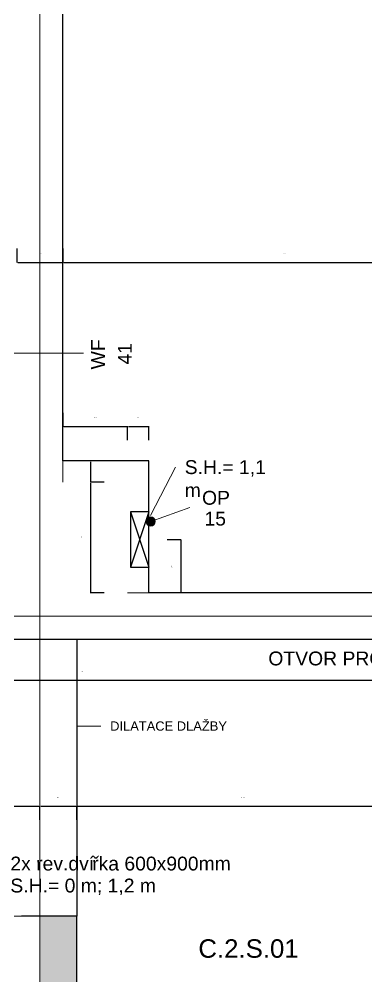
# Model space of a CAD drawing. Extents: x -47641 to 202, y -7675 to 12965.
# Drawn here: x -36947 to -35063, y -2556 to 2630 of the extents above; entities that cross this region are included whole.
import ezdxf

# ---------------------------------------------------------------- set-up
doc = ezdxf.new("R2010")
doc.units = 0
for name, color, linetype, lineweight in [('A-____-____-DIMS', 9, 'CONTINUOUS', 5), ('A-____-____-IDEN', 9, 'CONTINUOUS', 9), ('A-AREA-____-IDEN', 9, 'CONTINUOUS', 9), ('A-AREA-BNDY-OTLN', 9, 'CONTINUOUS', 5), ('A-DETL-____-HDLN', 9, 'CONTINUOUS', 25), ('A-DETL-____-OTLN', 9, 'CONTINUOUS', 25), ('A-GENM-____-IDEN', 9, 'CONTINUOUS', 9), ('A-WALL-____-IDEN', 9, 'CONTINUOUS', 9), ('A-WALL-____-MCUT', 9, 'CONTINUOUS', 25), ('A-WALL-____-PATT', 9, 'CONTINUOUS', 25), ('G-____-____-TEXT', 9, 'CONTINUOUS', 5), ('I-WALL-____-MCUT', 9, 'CONTINUOUS', 25), ('S-GRID-____-OTLN', 9, 'CONTINUOUS', 5)]:
    doc.layers.add(name, color=color, linetype=linetype, lineweight=lineweight)
doc.styles.add('Arial_1', font='Arial_1')
doc.styles.add('Arial_2', font='Arial_2')
doc.styles.add('Arial_3', font='Arial_3')
doc.styles.add('Arial_B', font='Arial_B')
doc.dimstyles.get("Standard").update_dxf_attribs({"dimtxt": 2.5, "dimasz": 2.5, "dimexe": 1.25, "dimexo": 0.625, "dimtad": 0, "dimtoh": 1, "dimdec": 4, "dimzin": 1, "dimdsep": 46, "dimtxsty": 'Standard', "dimcen": 0.09, "dimadec": 0, "dimazin": 0, "dimtfac": 1, "dimtdec": 4, "dimtofl": 0, "dimtmove": 0, "dimatfit": 3, "dimfxl": 1, "dimtolj": 1, "dimtzin": 0, "dimarcsym": 0})

# ---------------------------------------------------------------- blocks, each defined once
blk = doc.blocks.new('*D99')
at = {"layer": 'A-____-____-DIMS', "color": 0, "linetype": 'ByBlock', "lineweight": -2}
for p, q in [((-39124.9, -875.2), (-39124.9, -950.9)), ((-34084.9, -875.2), (-34084.9, -950.9)), ((-39119.9, -949.6), (-34089.9, -949.6))]:
    blk.add_line(p, q, dxfattribs=at)
for points in [[(-39124.9, -949.6), (-39122.4, -949.2), (-39122.4, -950)], [(-34084.9, -949.6), (-34087.4, -950), (-34087.4, -949.2)]]:
    blk.add_solid(points, dxfattribs=at)
at = {"layer": 'A-____-____-DIMS', "color": 0, "linetype": 'CONTINUOUS', "lineweight": -2, "insert": (-36604.9, -901.3), "char_height": 2.5, "width": 15.833, "attachment_point": 5}
blk.add_mtext('5040.0000', dxfattribs=at)
blk = doc.blocks.new('*D105')
at = {"layer": 'A-____-____-DIMS', "color": 0, "linetype": 'ByBlock', "lineweight": -2}
for p, q in [((-36709.9, 1387.3), (-36709.9, 1311.7)), ((-34309.9, 1387.3), (-34309.9, 1311.7)), ((-36704.9, 1312.9), (-34314.9, 1312.9))]:
    blk.add_line(p, q, dxfattribs=at)
for points in [[(-36709.9, 1312.9), (-36707.4, 1313.3), (-36707.4, 1312.5)], [(-34309.9, 1312.9), (-34312.4, 1312.5), (-34312.4, 1313.3)]]:
    blk.add_solid(points, dxfattribs=at)
at = {"layer": 'A-____-____-DIMS', "color": 0, "linetype": 'CONTINUOUS', "lineweight": -2, "insert": (-35509.9, 1361.2), "char_height": 2.5, "width": 15.833, "attachment_point": 5}
blk.add_mtext('2400.0000', dxfattribs=at)
blk = doc.blocks.new('*D106')
at = {"layer": 'A-____-____-DIMS', "color": 0, "linetype": 'ByBlock', "lineweight": -2}
for p, q in [((-36959.9, 1387.3), (-36959.9, 1311.7)), ((-36709.9, 1387.3), (-36709.9, 1311.7)), ((-36954.9, 1312.9), (-36714.9, 1312.9))]:
    blk.add_line(p, q, dxfattribs=at)
for points in [[(-36959.9, 1312.9), (-36957.4, 1313.3), (-36957.4, 1312.5)], [(-36709.9, 1312.9), (-36712.4, 1312.5), (-36712.4, 1313.3)]]:
    blk.add_solid(points, dxfattribs=at)
at = {"layer": 'A-____-____-DIMS', "color": 0, "linetype": 'CONTINUOUS', "lineweight": -2, "insert": (-36834.9, 1361.2), "char_height": 2.5, "width": 13.611, "attachment_point": 5}
blk.add_mtext('250.0000', dxfattribs=at)
blk = doc.blocks.new('*D107')
at = {"layer": 'A-____-____-DIMS', "color": 0, "linetype": 'ByBlock', "lineweight": -2}
for p, q in [((-36834.9, -1706.4), (-36834.9, -1630.7)), ((-36829.9, -1632), (-36639.9, -1632)), ((-36634.9, -1706.4), (-36634.9, -1630.7))]:
    blk.add_line(p, q, dxfattribs=at)
for points in [[(-36834.9, -1632), (-36832.4, -1631.6), (-36832.4, -1632.4)], [(-36634.9, -1632), (-36637.4, -1632.4), (-36637.4, -1631.6)]]:
    blk.add_solid(points, dxfattribs=at)
at = {"layer": 'A-____-____-DIMS', "color": 0, "linetype": 'CONTINUOUS', "lineweight": -2, "insert": (-36734.9, -1583.7), "char_height": 2.5, "width": 13.611, "attachment_point": 5}
blk.add_mtext('200.0000', dxfattribs=at)
blk = doc.blocks.new('*D116')
at = {"layer": 'A-____-____-DIMS', "color": 0, "linetype": 'ByBlock', "lineweight": -2}
for p, q in [((-36486.5, 123.2), (-36562.1, 123.2)), ((-36560.9, 118.2), (-36560.9, -471.8)), ((-36486.5, -476.8), (-36562.1, -476.8))]:
    blk.add_line(p, q, dxfattribs=at)
for points in [[(-36560.9, 123.2), (-36560.5, 120.7), (-36561.3, 120.7)], [(-36560.9, -476.8), (-36561.3, -474.3), (-36560.5, -474.3)]]:
    blk.add_solid(points, dxfattribs=at)
at = {"layer": 'A-____-____-DIMS', "color": 0, "linetype": 'CONTINUOUS', "lineweight": -2, "insert": (-36609.2, -176.8), "char_height": 2.5, "width": 13.611, "attachment_point": 5, "rotation": 90}
blk.add_mtext('600.0000', dxfattribs=at)
blk = doc.blocks.new('*D125')
at = {"layer": 'A-____-____-DIMS', "color": 0, "linetype": 'ByBlock', "lineweight": -2}
for p, q in [((-36486.5, 238.2), (-36562.1, 238.2)), ((-36560.9, 233.2), (-36560.9, 128.2)), ((-36486.5, 123.2), (-36562.1, 123.2))]:
    blk.add_line(p, q, dxfattribs=at)
for points in [[(-36560.9, 238.2), (-36560.5, 235.7), (-36561.3, 235.7)], [(-36560.9, 123.2), (-36561.3, 125.7), (-36560.5, 125.7)]]:
    blk.add_solid(points, dxfattribs=at)
at = {"layer": 'A-____-____-DIMS', "color": 0, "linetype": 'CONTINUOUS', "lineweight": -2, "insert": (-36467.2, -9.4), "char_height": 2.5, "width": 12.5, "attachment_point": 5, "rotation": 90}
blk.add_mtext('115.0000', dxfattribs=at)
blk = doc.blocks.new('*D238')
at = {"layer": 'A-____-____-DIMS', "color": 0, "linetype": 'ByBlock', "lineweight": -2}
for p, q in [((-37134.9, -1706.4), (-37134.9, -1630.7)), ((-37129.9, -1632), (-36839.9, -1632)), ((-36834.9, -1706.4), (-36834.9, -1630.7))]:
    blk.add_line(p, q, dxfattribs=at)
for points in [[(-37134.9, -1632), (-37132.4, -1631.6), (-37132.4, -1632.4)], [(-36834.9, -1632), (-36837.4, -1632.4), (-36837.4, -1631.6)]]:
    blk.add_solid(points, dxfattribs=at)
at = {"layer": 'A-____-____-DIMS', "color": 0, "linetype": 'CONTINUOUS', "lineweight": -2, "insert": (-36984.9, -1583.7), "char_height": 2.5, "width": 13.611, "attachment_point": 5}
blk.add_mtext('300.0000', dxfattribs=at)
blk = doc.blocks.new('*D239')
at = {"layer": 'A-____-____-DIMS', "color": 0, "linetype": 'ByBlock', "lineweight": -2}
for p, q in [((-36634.9, -1706.4), (-36634.9, -1630.7)), ((-36629.9, -1632), (-34839.9, -1632)), ((-34834.9, -1706.4), (-34834.9, -1630.7))]:
    blk.add_line(p, q, dxfattribs=at)
for points in [[(-36634.9, -1632), (-36632.4, -1631.6), (-36632.4, -1632.4)], [(-34834.9, -1632), (-34837.4, -1632.4), (-34837.4, -1631.6)]]:
    blk.add_solid(points, dxfattribs=at)
at = {"layer": 'A-____-____-DIMS', "color": 0, "linetype": 'CONTINUOUS', "lineweight": -2, "insert": (-35734.9, -1583.7), "char_height": 2.5, "width": 15, "attachment_point": 5}
blk.add_mtext('1800.0000', dxfattribs=at)
blk = doc.blocks.new('*D250')
at = {"layer": 'A-____-____-DIMS', "color": 0, "linetype": 'ByBlock', "lineweight": -2}
for p, q in [((-36709.9, 498.5), (-36709.9, 422.8)), ((-36704.9, 424.1), (-36364.9, 424.1)), ((-36359.9, 349.7), (-36359.9, 425.3))]:
    blk.add_line(p, q, dxfattribs=at)
for points in [[(-36709.9, 424.1), (-36707.4, 424.5), (-36707.4, 423.7)], [(-36359.9, 424.1), (-36362.4, 423.7), (-36362.4, 424.5)]]:
    blk.add_solid(points, dxfattribs=at)
at = {"layer": 'A-____-____-DIMS', "color": 0, "linetype": 'CONTINUOUS', "lineweight": -2, "insert": (-36534.9, 472.4), "char_height": 2.5, "width": 13.611, "attachment_point": 5}
blk.add_mtext('350.0000', dxfattribs=at)
blk = doc.blocks.new('*D251')
at = {"layer": 'A-____-____-DIMS', "color": 0, "linetype": 'ByBlock', "lineweight": -2}
for p, q in [((-36359.9, 349.7), (-36359.9, 425.3)), ((-36354.9, 424.1), (-36249.9, 424.1)), ((-36244.9, 349.7), (-36244.9, 425.3))]:
    blk.add_line(p, q, dxfattribs=at)
for points in [[(-36359.9, 424.1), (-36357.4, 424.5), (-36357.4, 423.7)], [(-36244.9, 424.1), (-36247.4, 423.7), (-36247.4, 424.5)]]:
    blk.add_solid(points, dxfattribs=at)
at = {"layer": 'A-____-____-DIMS', "color": 0, "linetype": 'CONTINUOUS', "lineweight": -2, "insert": (-36302.4, 472.4), "char_height": 2.5, "width": 12.5, "attachment_point": 5}
blk.add_mtext('115.0000', dxfattribs=at)
blk = doc.blocks.new('*D270')
at = {"layer": 'A-____-____-DIMS', "color": 0, "linetype": 'ByBlock', "lineweight": -2}
for p, q in [((-36145.6, -186.9), (-36070, -186.9)), ((-36071.2, -191.9), (-36071.2, -471.8)), ((-35996.9, -476.8), (-36072.5, -476.8))]:
    blk.add_line(p, q, dxfattribs=at)
for points in [[(-36071.2, -186.9), (-36070.8, -189.4), (-36071.7, -189.4)], [(-36071.2, -476.8), (-36071.7, -474.3), (-36070.8, -474.3)]]:
    blk.add_solid(points, dxfattribs=at)
at = {"layer": 'A-____-____-DIMS', "color": 0, "linetype": 'CONTINUOUS', "lineweight": -2, "insert": (-36119.5, -331.8), "char_height": 2.5, "width": 12.5, "attachment_point": 5, "rotation": 90}
blk.add_mtext('289.8911', dxfattribs=at)

msp = doc.modelspace()

# ---------------------------------------------------------------- hatches: boundary and pattern name
at = {"layer": 'A-GENM-____-IDEN'}
h = msp.add_hatch(color=256, dxfattribs=at)
edge = h.paths.add_edge_path(flags=0)
edge.add_arc((-36234.54402, -89.61531), 25, 0, 360)
at = {"layer": 'A-WALL-____-PATT', "lineweight": 5}
h = msp.add_hatch(dxfattribs=at)
h.set_pattern_fill('FP_2', color=256, style=0)
h.set_pattern_definition([])
h.paths.add_polyline_path([(-28609.90222, -726.79436), (-28609.90222, -476.79436), (-33084.90222, -476.79436), (-33084.90222, -726.79436), (-28830.62689, -726.79436)], flags=0)
h.paths.add_polyline_path([(-34084.90222, -726.79436), (-34084.90222, -476.79436), (-39124.90222, -476.79436), (-39124.90222, -726.79436), (-35617.26354, -726.79436)], flags=0)
h.paths.add_polyline_path([(-40224.90222, -726.79436), (-40124.90222, -726.79436), (-40124.90222, -476.79436), (-40224.90222, -476.79436)], flags=0)
h = msp.add_hatch(dxfattribs=at)
h.set_pattern_fill('FP_3', color=256, style=0)
h.set_pattern_definition([])
h.paths.add_polyline_path([(-36834.90222, -2341.79436), (-36834.90222, -2226.79436), (-37134.90222, -2226.79436), (-37134.90222, -2341.79436)], flags=0)
h.paths.add_polyline_path([(-37734.90222, -2341.79436), (-37734.90222, -2226.79436), (-40224.90222, -2226.79436), (-40224.90222, -2341.79436), (-39010.58187, -2341.79436)], flags=0)
at = {"layer": 'A-WALL-____-PATT', "lineweight": 9}
msp.add_hatch(color=256, dxfattribs=at).paths.add_polyline_path([(-36834.90222, -2801.79436), (-36634.90222, -2801.79436), (-36634.90222, -2226.79436), (-36834.90222, -2226.79436), (-36834.90222, -2601.79436)], flags=0)

# ---------------------------------------------------------------- linework, layer by layer
at = {"layer": 'A-AREA-BNDY-OTLN'}
for points in [[(-36709.90222, 6610.70564), (-36709.90222, 6368.20564), (-36709.90222, 6146.61036), (-36709.90222, 1680.70564), (-36709.90222, 280.70564), (-36709.90222, 238.20564), (-36244.90222, 238.20564), (-36244.90222, -476.79436), (-34309.90222, -476.79436), (-34309.90222, 1738.20564), (-32649.90222, 1738.20564), (-32649.90222, 6148.20564), (-33059.90222, 6148.20564), (-33059.90222, 6368.20564), (-34304.90222, 6368.20564), (-34304.90222, 7768.20564), (-36459.90222, 7768.20564), (-36459.90222, 7548.20564), (-36709.90222, 7548.20564)], [(-40224.90222, -726.79436), (-40224.90222, -2226.79436), (-36634.90222, -2226.79436), (-36634.90222, -2701.79436), (-36734.90222, -2701.79436), (-36734.90222, -5301.79436), (-32699.90222, -5301.79436), (-32699.90222, -5261.79436), (-34834.90222, -5261.79436), (-34834.90222, -3301.79436), (-34834.90222, -2226.79436), (-33977.40222, -2226.79436), (-32699.90222, -2226.79436), (-32699.90222, -726.79436), (-34252.40222, -726.79436), (-36302.40222, -726.79436), (-36834.90222, -726.79436), (-37367.40222, -726.79436), (-37917.40222, -726.79436), (-38777.40222, -726.79436)]]:
    msp.add_lwpolyline(points, close=True, dxfattribs=at)
at = {"layer": 'A-DETL-____-HDLN'}
msp.add_line((-36634.90222, -726.79436), (-36634.90222, -2226.79436), dxfattribs=at)
at = {"layer": 'A-DETL-____-OTLN'}
for p, q in [((-36244.90222, -36.9033), (-36344.90222, -336.9033)), ((-36344.90222, -36.9033), (-36244.90222, -336.9033)), ((-36244.90222, -36.9033), (-36344.90222, -36.9033)), ((-36344.90222, -36.9033), (-36344.90222, -336.9033)), ((-36244.90222, -336.9033), (-36244.90222, -36.9033)), ((-36344.90222, -336.9033), (-36244.90222, -336.9033))]:
    msp.add_line(p, q, dxfattribs=at)
at = {"layer": 'A-GENM-____-IDEN'}
msp.add_line((-36234.54402, -89.61531), (-36022.38746, -14.33395), dxfattribs=at)
msp.add_circle((-36234.54402, -89.61531), 25, dxfattribs=at)
at = {"layer": 'A-WALL-____-IDEN'}
msp.add_line((-37055.31286, 821.44488), (-36598.20506, 821.44488), dxfattribs=at)
at = {"layer": 'A-WALL-____-MCUT', "lineweight": 9}
for p, q in [((-36709.90222, 238.20564), (-36709.90222, 123.25525)), ((-36359.90222, -476.79436), (-36244.90222, -476.79436)), ((-36834.90222, -2341.79436), (-36834.90222, -2226.79436))]:
    msp.add_line(p, q, dxfattribs=at)
at = {"layer": 'G-____-____-TEXT', "color": 250, "lineweight": 9}
for p, q in [((-36235.41925, -58.31539), (-36100.33641, 204.38139)), ((-36628.83691, -1197.70045), (-36504.16412, -1197.70045))]:
    msp.add_line(p, q, dxfattribs=at)
at = {"layer": 'I-WALL-____-MCUT'}
for p, q in [((-36709.90222, 238.20564), (-36709.90222, 6148.20564)), ((-36244.90222, 238.20564), (-36709.90222, 238.20564)), ((-36244.90222, -476.79436), (-36244.90222, 238.20564)), ((-34309.90222, -476.79436), (-36244.90222, -476.79436)), ((-39124.90222, -726.79436), (-34084.95183, -726.79436)), ((-36634.90222, -2226.79436), (-36934.85262, -2226.79436)), ((-36634.90222, -2801.73538), (-36634.90222, -2226.79436))]:
    msp.add_line(p, q, dxfattribs=at)
at = {"layer": 'S-GRID-____-OTLN', "linetype": 'CONTINUOUS', "lineweight": 9}
for p, q in [((-36834.90222, -6198.93533), (-36834.90222, 11487.43445)), ((-22634.82695, -601.79436), (-46120.05674, -601.79436))]:
    msp.add_line(p, q, dxfattribs=at)

# ---------------------------------------------------------------- texts
at = {"layer": 'A-____-____-IDEN', "lineweight": 5, "insert": (-35597.18649, -794.08101), "char_height": 75, "width": 1045.8333333, "attachment_point": 1, "style": 'Arial_1'}
msp.add_mtext('OTVOR PRO ROZVAD', dxfattribs=at)
at = {"layer": 'A-AREA-____-IDEN', "lineweight": 5, "insert": (-35976.40634, -2352.35267), "char_height": 100, "width": 444.4444232, "attachment_point": 1, "style": 'Arial_B'}
msp.add_mtext('C.2.S.01', dxfattribs=at)
at = {"layer": 'A-GENM-____-IDEN', "lineweight": 5, "char_height": 75, "attachment_point": 1, "style": 'Arial_2'}
for s, insert, width in [('OP', (-35956.39922, 75.76884), 108.3333333), ('15', (-35943.19922, -36.95273), 75)]:
    msp.add_mtext(s, dxfattribs=dict(at, insert=insert, width=width))
at = {"layer": 'A-WALL-____-IDEN', "lineweight": 5, "char_height": 75, "attachment_point": 1, "rotation": 90, "style": 'Arial_1'}
for s, insert, width in [('WF', (-36557.14386, 733.47266), 139.5833333), ('41', (-36412.63023, 759.97266), 83.3333333)]:
    msp.add_mtext(s, dxfattribs=dict(at, insert=insert, width=width))
at = {"layer": 'G-____-____-TEXT', "color": 7, "lineweight": 9, "attachment_point": 1}
for s, insert, char_height, width, style in [('S.H.= 1,1 m', (-36050.33641, 241.88139), 75, 516.6666508, 'Arial_1'), ('DILATACE DLAŽBY', (-36454.16412, -1172.70045), 50, 843.0555556, 'Arial_3'), ('2x rev.dví', (-36994.92482, -1904.81627), 75, 497.9166667, 'Arial_1'), ('řka 600x900mm', (-36551.74773, -1904.81627), 75, 1106.25, 'Arial_1'), ('S.H.= 0 m; 1,2 m', (-36994.92482, -2023.87877), 75, 808.3333174, 'Arial_1')]:
    msp.add_mtext(s, dxfattribs=dict(at, insert=insert, char_height=char_height, width=width, style=style))

# ---------------------------------------------------------------- dimensions: what is measured, and where the dimension line sits
at = {"layer": 'A-____-____-DIMS', "lineweight": 9}
for base, p1, p2, picture, middle in [((-36709.90222, 1312.92185), (-36959.90222, 1387.92185), (-36709.90222, 1387.92185), '*D106', (-36834.90222, 1361.21482)), ((-34309.90222, 1312.92185), (-36709.90222, 1387.92185), (-34309.90222, 1387.92185), '*D105', (-35509.90222, 1361.21482)), ((-36359.90222, 424.09036), (-36709.90222, 499.09036), (-36359.90222, 349.09036), '*D250', (-36534.90222, 472.40891)), ((-36244.90222, 424.09036), (-36359.90222, 349.09036), (-36244.90222, 349.09036), '*D251', (-36302.40222, 472.38333)), ((-34084.90222, -949.60032), (-39124.90222, -874.60032), (-34084.90222, -874.60032), '*D99', (-36604.90222, -901.30735)), ((-36834.90222, -1631.99122), (-37134.90222, -1706.99122), (-36834.90222, -1706.99122), '*D238', (-36984.90222, -1583.67267)), ((-36634.90222, -1631.99122), (-36834.90222, -1706.99122), (-36634.90222, -1706.99122), '*D107', (-36734.90222, -1583.69825)), ((-34834.90222, -1631.99122), (-36634.90222, -1706.99122), (-34834.90222, -1706.99122), '*D239', (-35734.90222, -1583.69825))]:
    dim = msp.add_linear_dim(base=base, p1=p1, p2=p2, dimstyle='Standard', dxfattribs=at)
    dim.commit()
    dim.dimension.update_dxf_attribs({"geometry": picture, "text_midpoint": middle})
for base, p1, p2, picture, middle in [((-36560.89245, 123.20564), (-36485.89245, 238.20564), (-36485.89245, 123.20564), '*D125', (-36467.18147, -9.40889)), ((-36560.89245, -476.79436), (-36485.89245, 123.20564), (-36485.89245, -476.79436), '*D116', (-36609.18543, -176.79436)), ((-36071.23914, -476.79436), (-36146.23914, -186.9033), (-35996.23914, -476.79436), '*D270', (-36119.53212, -331.84883))]:
    dim = msp.add_linear_dim(base=base, p1=p1, p2=p2, angle=90, dimstyle='Standard', dxfattribs=at)
    dim.commit()
    dim.dimension.update_dxf_attribs({"geometry": picture, "text_midpoint": middle})

doc.saveas('drawing.dxf')
